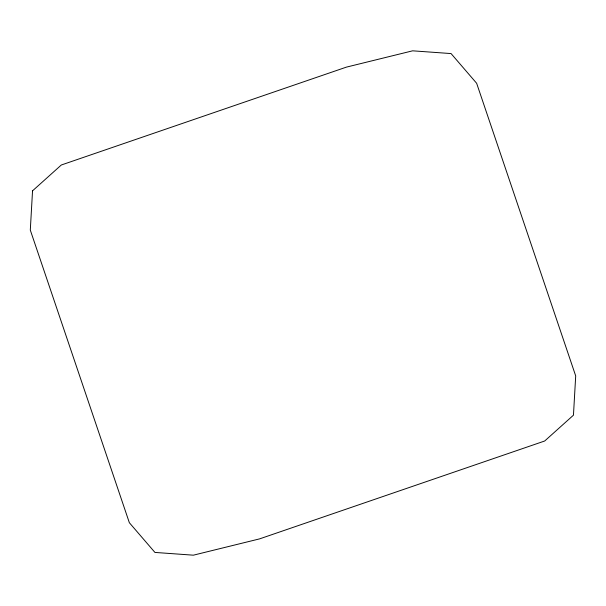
<?xml version="1.0" encoding="UTF-8"?>
<svg xmlns="http://www.w3.org/2000/svg" width="606" height="606" viewBox="0 0 606 606"><rect width="100%" height="100%" fill="white"/><g stroke="black" fill="none" stroke-linecap="round" stroke-linejoin="round"><path stroke-width="0.91" d="M32.542 190.822L30.3 230.083L129.351 522.72L154.939 552.43L193.375 555.179L259.58 538.878L544.688 441.001L573.458 415.178L575.7 375.917L476.649 83.28L451.061 53.57L412.618 50.821L346.42 67.122L61.312 164.999L32.542 190.822"/></g></svg>
